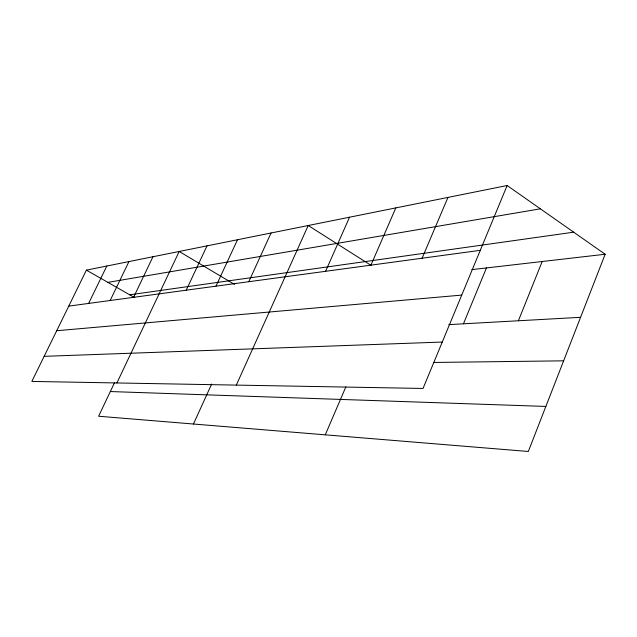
<?xml version="1.0" encoding="UTF-8"?>
<svg xmlns="http://www.w3.org/2000/svg" width="637" height="637" viewBox="0 0 637 637"><rect width="100%" height="100%" fill="white"/><g stroke="black" fill="none" stroke-linecap="round" stroke-linejoin="round"><path stroke-width="0.96" d="M507.14 185.518L423.032 388.459L31.85 381.428L86.401 270.128L507.14 185.518L605.15 254.251L528.312 451.482L98.608 416.24L114.437 382.861M518.399 320.761L542.175 261.512M463.441 323.819L486.453 267.938M422.092 258.224L447.946 197.422M325.268 434.832L345.883 386.818M370.925 265.159L395.816 207.909M325.579 271.306L349.546 217.209M236.311 385.106L308.212 225.522L370.877 265.247M193.449 424.019L211.659 384.039M248.788 281.713L271.059 232.991M215.983 286.156L237.49 239.743M186.227 290.193L207.001 245.874M116.905 382.956L179.188 251.472L234.464 284.389M133.563 297.336L152.976 256.743M110.153 300.505L128.945 261.576M88.631 303.427L106.825 266.019M107.892 282.374L540.367 208.817M129.701 294.804L573.682 232.179M68.764 306.118L480.282 250.333M471.85 269.626L605.15 254.251M56.701 330.73L461.721 295.098M448.774 324.631L580.586 317.314M44.152 356.338L442.261 342.053M433.781 362.453L563.634 360.829M110.32 391.548L545.861 406.438M86.401 270.128L134.71 297.654"/></g></svg>
